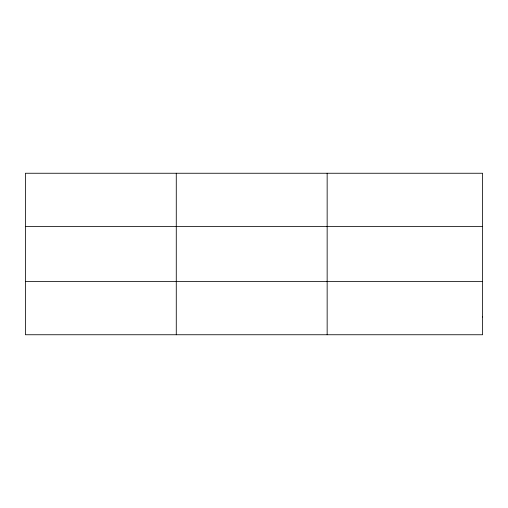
<?xml version="1.0" encoding="UTF-8"?>
<svg xmlns="http://www.w3.org/2000/svg" width="508" height="508" viewBox="0 0 508 508"><rect width="100%" height="100%" fill="white"/><g stroke="black" fill="none" stroke-linecap="round" stroke-linejoin="round"><path stroke-width="0.76" d="M176.276 173.253L176.276 334.747M327.152 173.253L327.152 334.747M25.4 226.549L482.6 226.549M25.4 281.451L482.6 281.451M482.6 316.979L482.6 334.747L25.4 334.747L25.4 173.253L482.6 173.253L482.6 316.979"/></g></svg>
